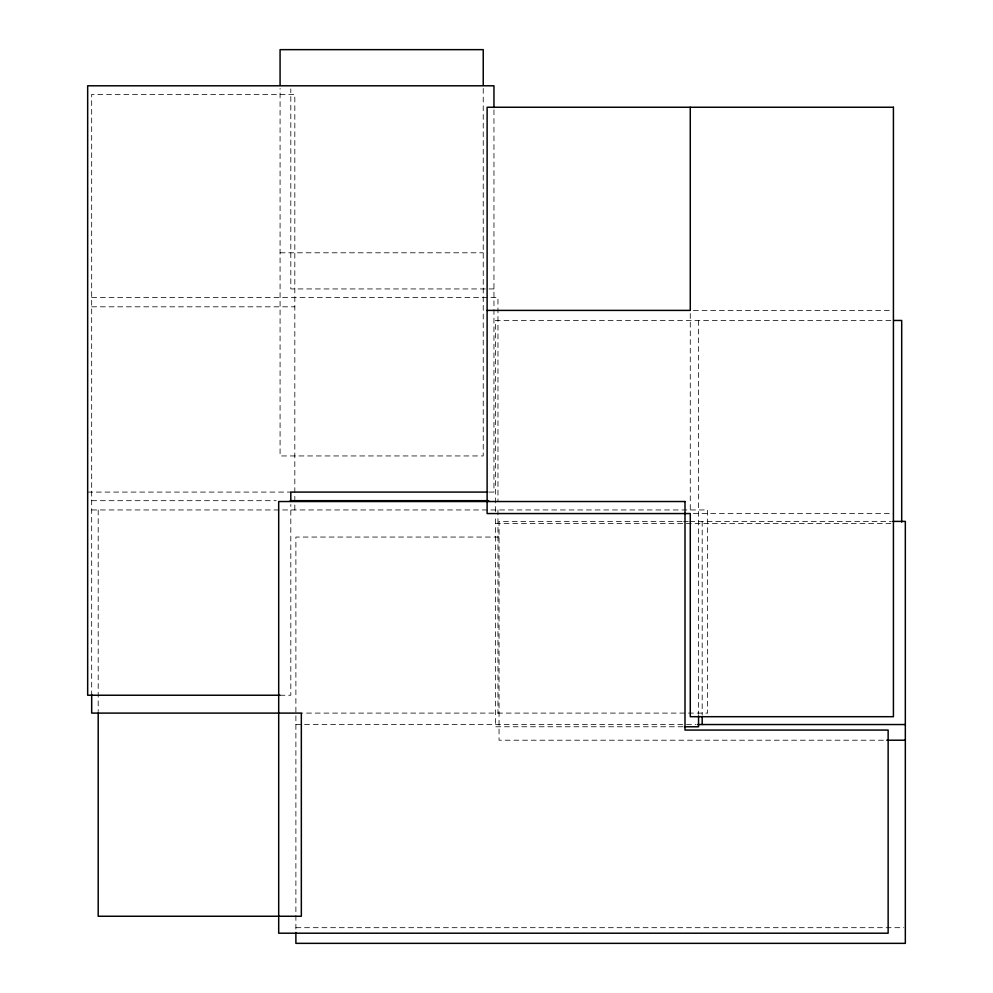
<?xml version="1.0" encoding="UTF-8"?>
<svg xmlns="http://www.w3.org/2000/svg" width="993" height="993" viewBox="0 0 993 993"><rect width="100%" height="100%" fill="white"/><g stroke="black" fill="none" stroke-linecap="round" stroke-linejoin="round"><path stroke-width="0.74" stroke-dasharray="4.96 3.72" d="M280.076 252.793L483.231 252.793M493.955 288.938L290.812 288.938L290.812 88.886M91.679 297.528L497.965 297.528L497.965 500.683M91.679 306.812L294.822 306.812M693.375 310.399L891.863 310.399M890.845 320.466L495.408 320.466L495.408 514.312M87.669 492.081L290.812 492.081M489.313 492.081L493.955 492.081L493.955 109.056M91.679 500.683L276.215 500.683M91.679 509.955L707.637 509.955L707.637 713.098L301.338 713.098M693.375 513.555L893.415 513.555M682.03 521.399L499.045 521.399L499.045 740.207L886.724 740.207M683.581 521.399L688.236 521.399M689.775 521.399L891.379 521.399M495.408 523.621L890.845 523.621M499.045 537.052L295.889 537.052L295.889 930.95M279.964 695.237L290.812 695.237L290.812 504.494M295.889 724.542L695.981 724.542M683.047 726.764L495.408 726.764L495.408 515.864M295.889 927.685L903.779 927.685M702.188 521.399L702.188 715.233M698.563 320.466L698.563 714.364M690.272 313.503L690.272 512.003M497.965 509.955L497.965 713.098M483.231 88.414L483.231 455.948L280.076 455.948L280.076 88.414M294.822 509.955L294.822 94.385L91.679 94.385L91.679 694.492M98.195 509.955L98.195 711.559"/><path stroke-width="1.49" d="M487.116 310.399L690.272 310.399L690.272 107.256M893.948 320.466L901.706 320.466L901.706 522.07M487.762 492.081L290.812 492.081L290.812 501.391M290.167 500.683L488.668 500.683M892.93 521.399L905.331 521.399L905.331 943.35L295.889 943.35L295.889 932.489M279.964 695.237L87.669 695.237L87.669 85.795L493.955 85.795L493.955 107.505M697.533 724.542L905.331 724.542M684.599 726.764L698.563 726.764L698.563 715.903M886.724 740.207L905.331 740.207M702.188 716.785L702.188 724.542M483.231 85.311L483.231 49.65L280.076 49.65L280.076 85.311M98.195 713.098L98.195 916.254L301.338 916.254L301.338 713.098L91.679 713.098L91.679 694.492M893.415 107.256L487.116 107.256L487.116 513.555L690.272 513.555L690.272 716.698L893.415 716.698L893.415 107.256M684.996 501.527L278.698 501.527L278.698 933.209L888.139 933.209L888.139 730.066L684.996 730.066L684.996 501.527"/></g></svg>
